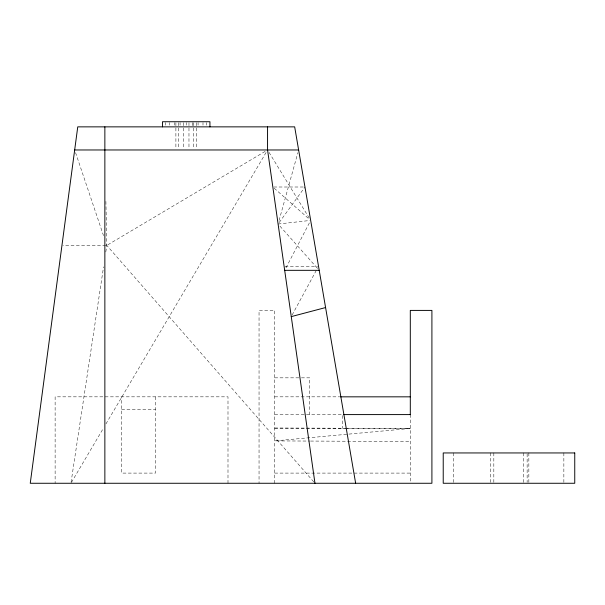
<?xml version="1.0" encoding="UTF-8"?>
<svg xmlns="http://www.w3.org/2000/svg" width="605" height="605" viewBox="0 0 605 605"><rect width="100%" height="100%" fill="white"/><g stroke="black" fill="none" stroke-linecap="round" stroke-linejoin="round"><path stroke-width="0.45" stroke-dasharray="3.02 2.27" d="M71.065 482.329L103.553 266.873M105.807 251.945L106.79 245.418L105.875 200.058M279.094 220.424L297.879 152.687M285.983 267.834L309.813 222.065M292.162 314.971L317.633 267.939M71.405 482.45L103.538 427.985M105.936 423.923L266.601 151.598M279.192 222.527L304.965 187.005M265.126 151.424L106.79 245.418L62.882 245.418M278.096 224.039L309.745 220.507M347.217 428.242L410.303 428.469L274.723 440.901L309.556 441.06M273.77 187.005L304.02 187.005M285.038 266.291L317.595 266.291M274.723 377.838L300.526 377.838M301.441 377.838L309.737 377.838L309.737 414.591M274.723 396.835L339.685 396.835M121.643 409.668L155.538 409.668M274.723 414.591L342.513 414.591L342.513 428.469M274.723 428.469L344.396 428.469M345.334 428.469L410.303 428.469M274.723 473.095L410.303 473.095M274.723 427.985L346.279 428.242M310.501 441.06L410.303 441.499M274.231 188.246L309.276 219.161M279.964 226.141L317.353 268.227M313.73 481.845L106.79 245.418L105.89 242.741M269.028 152.377L309.208 217.997M75.564 152.649L103.493 235.61M563.86 452.948L563.86 482.344M528.846 452.948L528.846 482.344M527.136 453.863L527.136 482.344M523.718 452.948L523.718 483.266M493.831 452.948L493.831 482.344M490.413 452.948L490.413 482.344M453.689 452.948L453.689 483.266M410.303 414.591L410.303 482.329M274.723 483.266L274.723 310.403L259.046 310.403L259.046 483.266M227.994 483.266L227.994 396.835L55.123 396.835L55.123 483.266M206.759 122.588L206.759 125.152M202.993 122.588L202.993 125.152M198.077 122.588L198.077 125.152M196.527 122.679L196.527 149.034M193.759 122.679L193.759 149.034M192.352 122.588L192.352 126.861M188.972 122.679L188.972 149.034M186.211 122.588L186.211 125.152M183.451 122.679L183.451 149.034M180.071 122.588L180.071 125.152M178.664 122.679L178.664 149.034M175.896 122.679L175.896 149.034M174.346 122.588L174.346 125.152M169.438 122.588L169.438 125.152M165.664 122.588L165.664 125.152M155.538 396.835L155.538 473.095L121.643 473.095L121.643 396.835"/><path stroke-width="0.91" d="M291.262 316.619L325.588 307.552M74.665 149.972L298.628 149.972M284.683 270.329L319.221 270.329M340.63 396.835L410.303 396.835M343.451 414.591L410.303 414.591M355.642 483.266L294.673 126.861L77.75 126.861L30.25 483.266L431.909 483.266L431.909 310.403L410.303 310.403L410.303 414.72M314.971 483.266L267.561 149.972L267.561 126.861M209.935 126.861L209.935 121.734L162.488 121.734L162.488 126.861M104.862 126.861L104.862 483.266M574.75 452.948L443.223 452.948L443.223 483.266L574.75 483.266L574.75 452.948"/></g></svg>
